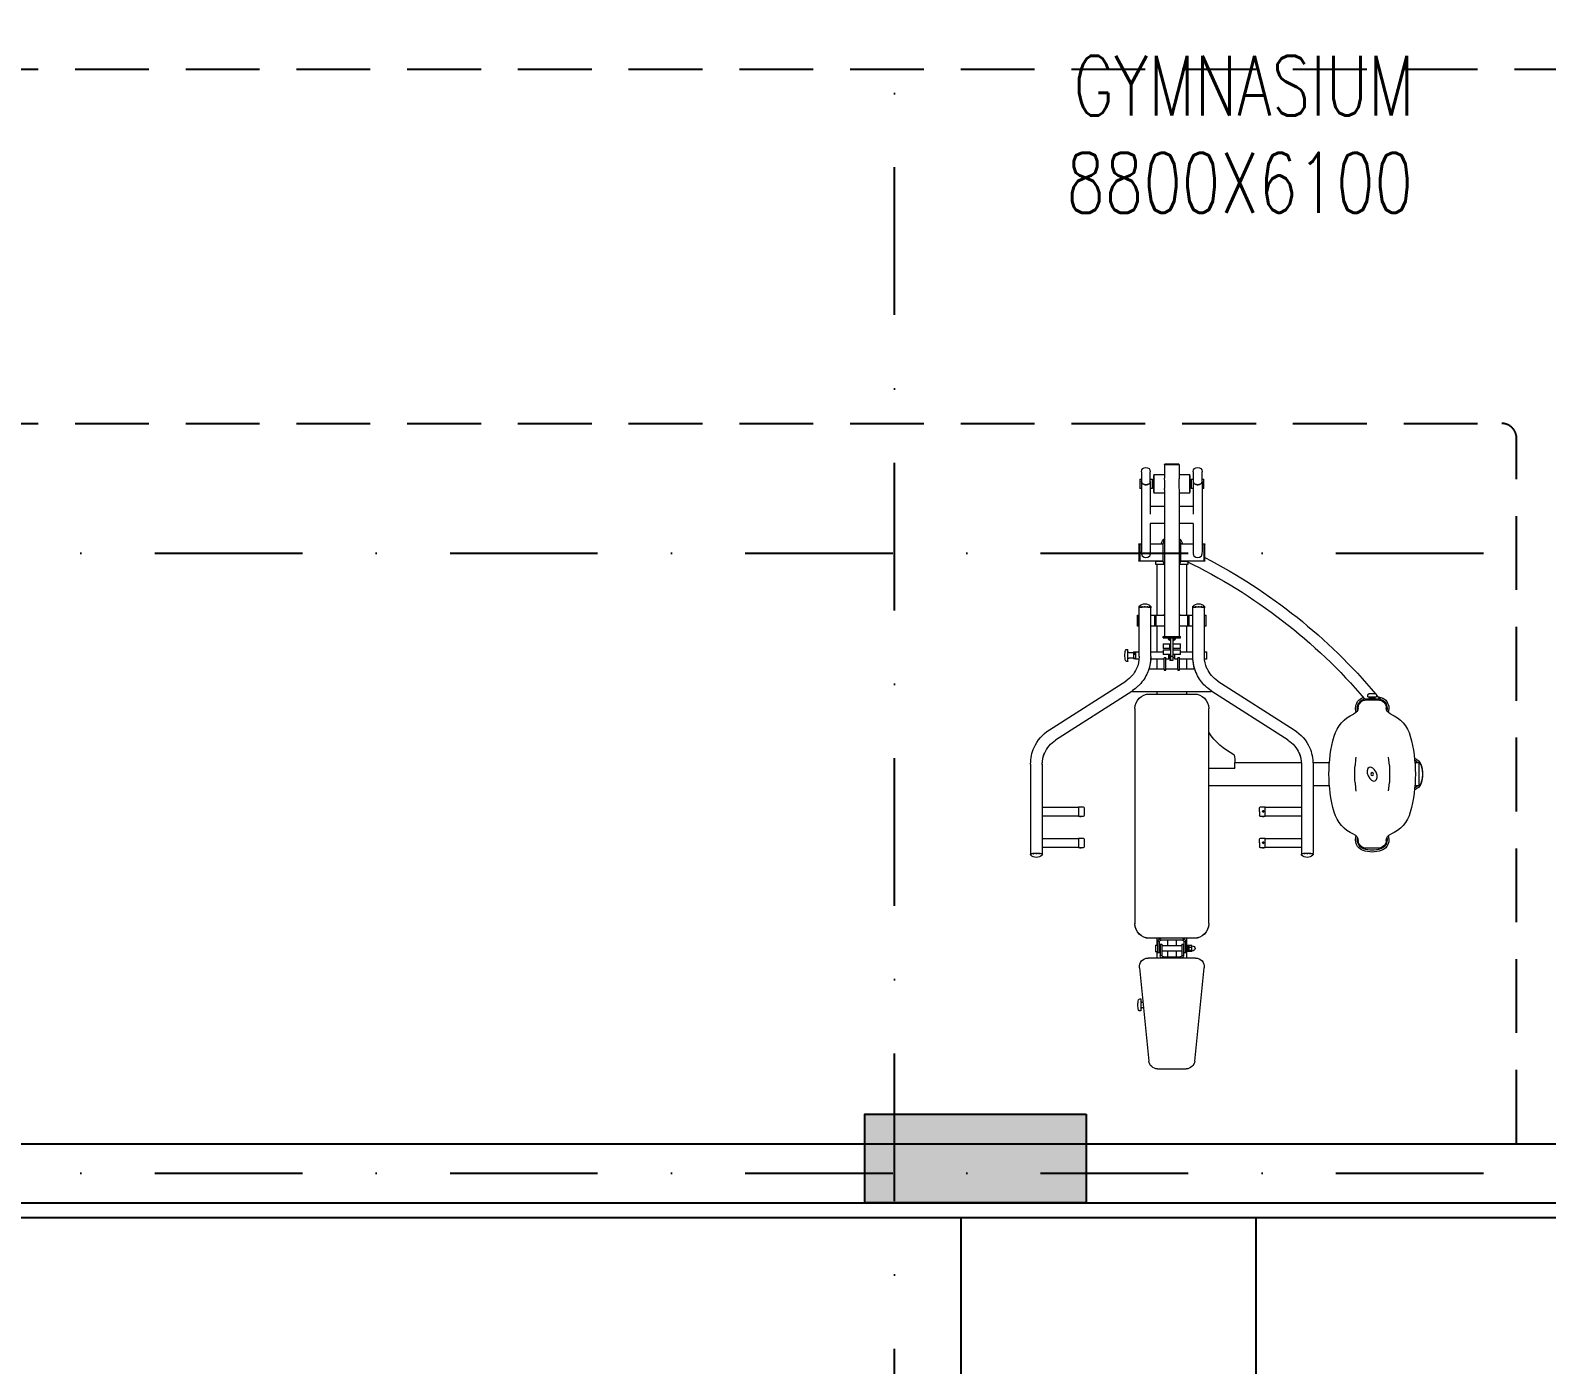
# Model space of a CAD drawing. Extents: x -32840 to 422982, y 280745 to 888746.
# Drawn here: x 215614 to 220750, y 395583 to 400101 of the extents above; entities that cross this region are included whole.
import ezdxf
from ezdxf.enums import TextEntityAlignment as Align

# ---------------------------------------------------------------- set-up
doc = ezdxf.new("R2010")
doc.units = 0
doc.header["$LTSCALE"] = 1000
for name, pattern in [('ABOVE', [0.4, 0.2, -0.2]), ('CONTINOUS', [0]), ('DASHDOT', [1, 0.5, -0.25, 0, -0.25]), ('HIDDEN2', [0.1875, 0.125, -0.0625])]:
    doc.linetypes.add(name, pattern=pattern)
for name, color, linetype in [('A-COURTS', 2, 'Continuous'), ('A-Duct Above', 20, 'HIDDEN2'), ('A-GRID', 31, 'DASHDOT'), ('A-GRID NO', 40, 'CONTINOUS'), ('A-RD', 6, 'Continuous'), ('A-WAL', 7, 'Continuous'), ('A-WALL', 7, 'CONTINOUS'), ('S-RCWALL', 10, 'Continuous'), ('S-RCWALL HATCH', 165, 'Continuous'), ('STR-BEAMS', 6, 'ABOVE')]:
    doc.layers.add(name, color=color, linetype=linetype)
doc.layers.add('A-FUR', color=33, linetype='Continuous', plot=False, transparency=0.5)
doc.styles.add('ROMANS', font='romans.shx', dxfattribs={"width": 0.8})

# ---------------------------------------------------------------- blocks, each defined once
blk = doc.blocks.new('A$C015D4CAF')
at = {"layer": 'A-COURTS'}
for p, q in [((5400, 5875), (6400, 5875)), ((6400, 4875), (0, 4875))]:
    blk.add_line(p, q, dxfattribs=at)
blk.add_lwpolyline([(0, 9750), (0, 9750), (0, 0), (6400, 0), (6400, 9750)], dxfattribs=at)
blk = doc.blocks.new('RD')
at = {"style": 'ROMANS', "width": 0.75}
for tag, p in [('RT', (10.24, 14.08)), ('SZ', (10.24, 2.74))]:
    blk.add_attdef(tag, text='', height=9, dxfattribs=at).set_placement(p, align=Align.CENTER)
blk = doc.blocks.new('REC-GYM-05')
at = {"linetype": 'Continuous', "lineweight": 15}
for p, q in [((553.41, -685.77), (557.28, -685.77)), ((550.95, -699.47), (552.24, -686.83)), ((558.46, -686.83), (559.74, -699.47)), ((551.14, -693.61), (551.04, -693.61)), ((551.17, -695.17), (551.17, -693.64)), ((551.5, -694.05), (551.3, -694.05)), ((551.04, -695.24), (551.14, -695.24)), ((551.17, -695.17), (551.17, -695.21)), ((551.3, -694.8), (551.43, -694.8)), ((558.57, -700.77), (552.13, -700.77)), ((553.46, -701.63), (553.15, -701.63)), ((553.15, -702.53), (553.15, -701.63)), ((553.15, -702.53), (553.46, -702.53)), ((553.38, -700.77), (553.38, -701.63)), ((553.38, -702.53), (553.38, -703.45)), ((553.69, -701.49), (553.46, -701.49)), ((553.46, -701.49), (553.46, -702.53)), ((553.46, -702.53), (553.46, -703.02)), ((553.69, -701.49), (553.69, -702.53)), ((553.71, -701.77), (553.69, -701.77)), ((553.69, -702.4), (553.71, -702.4)), ((553.69, -702.53), (553.69, -703.02)), ((553.77, -701.69), (553.71, -701.69)), ((553.71, -702.47), (553.71, -701.69)), ((553.71, -702.47), (553.77, -702.47)), ((554.01, -701.14), (553.77, -701.14)), ((553.77, -701.63), (553.77, -701.14)), ((553.77, -702.67), (553.77, -701.63)), ((554.01, -701.63), (554.01, -701.14)), ((554.01, -702.67), (554.01, -701.63)), ((556.69, -701.69), (554.01, -701.69)), ((554.01, -702.47), (556.69, -702.47)), ((554.13, -700.96), (554.05, -700.77)), ((554.21, -700.94), (556.49, -700.94)), ((554.76, -701.69), (554.76, -700.94)), ((554.76, -703.2), (554.76, -702.47)), ((555.94, -701.69), (555.94, -700.94)), ((555.94, -703.2), (555.94, -702.47)), ((556.57, -700.96), (556.65, -700.77)), ((556.69, -701.14), (556.92, -701.14)), ((556.69, -701.63), (556.69, -701.14)), ((556.69, -702.67), (556.69, -701.63)), ((556.92, -701.63), (556.92, -701.14)), ((556.92, -702.67), (556.92, -701.63)), ((556.98, -701.69), (556.92, -701.69)), ((556.92, -702.47), (556.98, -702.47)), ((556.98, -702.47), (556.98, -701.69)), ((557, -701.77), (556.98, -701.77)), ((556.98, -702.4), (557, -702.4)), ((557.24, -701.49), (557, -701.49)), ((557, -701.49), (557, -702.53)), ((557, -702.53), (557, -703.02)), ((557.24, -701.49), (557.24, -702.53)), ((557.4, -701.77), (557.24, -701.77)), ((557.24, -702.4), (557.4, -702.4)), ((557.24, -702.53), (557.24, -703.02)), ((557.32, -701.77), (557.32, -700.77)), ((557.32, -703.45), (557.32, -702.4)), ((557.52, -701.65), (557.4, -701.65)), ((557.4, -702.52), (557.4, -701.65)), ((557.4, -702.52), (557.52, -702.52)), ((557.65, -701.65), (557.52, -701.65)), ((557.52, -702.52), (557.52, -701.65)), ((557.52, -702.52), (557.52, -701.65)), ((557.52, -702.52), (557.65, -702.52)), ((557.65, -702.52), (557.65, -701.65)), ((558.04, -701.66), (557.65, -701.66)), ((558.04, -701.79), (557.65, -701.79)), ((558.04, -702.21), (557.65, -702.21)), ((558.04, -702.5), (557.65, -702.5)), ((558.04, -701.66), (558.04, -701.79)), ((558.04, -701.73), (558.04, -701.73)), ((558.04, -701.79), (558.04, -702.21)), ((558.04, -702.21), (558.04, -702.5)), ((558.04, -702.43), (558.04, -702.43)), ((558.38, -703.45), (552.32, -703.45)), ((553.69, -703.02), (553.46, -703.02)), ((553.69, -703), (553.72, -703.1)), ((553.81, -703.2), (553.72, -703.42)), ((553.77, -702.67), (554.01, -702.67)), ((556.8, -703.2), (553.89, -703.2)), ((556.8, -703.22), (553.89, -703.22)), ((556.8, -703.45), (553.89, -703.45)), ((556.69, -702.67), (556.92, -702.67)), ((556.88, -703.2), (556.98, -703.42)), ((556.97, -703.1), (557, -703)), ((557, -703.02), (557.24, -703.02)), ((550.35, -705.44), (550.35, -705.42)), ((550.35, -734.57), (550.35, -705.44)), ((560.35, -705.44), (560.35, -705.42)), ((560.35, -705.44), (560.35, -734.57)), ((536.21, -714.83), (536.21, -714.77)), ((536.21, -714.94), (536.21, -714.83)), ((536.22, -714.75), (536.22, -714.75)), ((536.22, -714.94), (536.22, -714.84)), ((536.36, -714.96), (536.36, -714.86)), ((536.36, -714.86), (536.36, -714.86)), ((536.63, -714.87), (536.63, -714.87)), ((536.63, -714.97), (536.63, -714.87)), ((537, -714.85), (537, -714.85)), ((537, -714.97), (537, -714.87)), ((537, -714.87), (537, -714.87)), ((537.37, -714.87), (537.37, -714.87)), ((537.37, -714.97), (537.37, -714.87)), ((537.64, -714.96), (537.64, -714.86)), ((537.64, -714.86), (537.64, -714.86)), ((537.78, -714.75), (537.78, -714.75)), ((537.78, -714.75), (537.78, -714.75)), ((537.78, -714.94), (537.78, -714.84)), ((537.79, -714.83), (537.79, -714.77)), ((537.79, -714.87), (537.79, -714.77)), ((537.79, -714.87), (537.79, -714.94)), ((572.91, -714.83), (572.91, -714.77)), ((572.91, -714.94), (572.91, -714.83)), ((572.91, -714.94), (572.91, -714.84)), ((572.92, -714.75), (572.92, -714.75)), ((573.05, -714.96), (573.05, -714.86)), ((573.05, -714.86), (573.05, -714.86)), ((573.33, -714.87), (573.33, -714.87)), ((573.33, -714.97), (573.33, -714.87)), ((573.69, -714.85), (573.69, -714.85)), ((573.69, -714.97), (573.69, -714.87)), ((573.69, -714.87), (573.69, -714.87)), ((574.06, -714.87), (574.06, -714.87)), ((574.06, -714.97), (574.06, -714.87)), ((574.34, -714.96), (574.34, -714.86)), ((574.34, -714.86), (574.34, -714.86)), ((574.47, -714.75), (574.47, -714.75)), ((574.47, -714.75), (574.47, -714.75)), ((574.47, -714.94), (574.47, -714.84)), ((574.48, -714.83), (574.48, -714.77)), ((574.48, -714.87), (574.48, -714.77)), ((574.48, -714.87), (574.48, -714.94)), ((536.21, -727.05), (536.21, -714.94)), ((537.79, -727.05), (537.79, -714.94)), ((542.69, -715.74), (537.79, -715.74)), ((542.87, -715.71), (542.69, -715.71)), ((542.69, -715.71), (542.69, -715.71)), ((542.69, -717.01), (542.69, -715.71)), ((542.88, -715.71), (542.87, -715.71)), ((542.91, -715.71), (542.91, -715.71)), ((542.91, -715.71), (542.96, -715.71)), ((542.96, -715.71), (542.91, -715.71)), ((542.96, -715.71), (543.02, -715.71)), ((543.02, -715.71), (542.96, -715.71)), ((542.96, -715.71), (542.96, -715.71)), ((543.02, -715.71), (543.02, -715.71)), ((543.33, -715.71), (543.05, -715.71)), ((543.06, -715.71), (543.05, -715.71)), ((543.46, -716.38), (543.46, -715.84)), ((543.46, -716.88), (543.46, -716.38)), ((567.23, -716.38), (567.23, -715.84)), ((567.23, -716.38), (567.23, -716.88)), ((567.64, -715.71), (567.36, -715.71)), ((567.64, -715.71), (567.64, -715.71)), ((567.73, -715.71), (567.67, -715.71)), ((567.67, -715.71), (567.67, -715.71)), ((567.67, -715.71), (567.73, -715.71)), ((567.73, -716.33), (567.67, -716.36)), ((567.67, -716.36), (567.67, -716.42)), ((567.67, -716.42), (567.73, -716.45)), ((567.67, -716.42), (567.73, -716.45)), ((567.78, -715.71), (567.73, -715.71)), ((567.73, -715.71), (567.78, -715.71)), ((567.73, -715.71), (567.73, -715.71)), ((567.78, -716.36), (567.73, -716.33)), ((567.73, -716.45), (567.78, -716.42)), ((567.73, -716.45), (567.78, -716.42)), ((567.73, -716.45), (567.73, -716.45)), ((567.78, -715.71), (567.78, -715.71)), ((567.78, -716.42), (567.78, -716.36)), ((568, -715.71), (567.82, -715.71)), ((567.82, -715.71), (567.82, -715.71)), ((568, -715.71), (568, -717.01)), ((572.91, -715.74), (568, -715.74)), ((572.91, -727.05), (572.91, -714.94)), ((574.48, -727.05), (574.48, -714.94)), ((580.23, -716.75), (580.23, -716.78)), ((580.23, -716.75), (580.23, -716.75)), ((580.23, -716.78), (580.23, -716.78)), ((583.28, -715.65), (581.71, -715.65)), ((584.75, -716.78), (584.75, -716.75)), ((584.75, -716.75), (584.75, -716.75)), ((584.75, -716.78), (584.75, -716.78)), ((537.79, -716.99), (542.69, -716.99)), ((542.69, -717.01), (543.33, -717.01)), ((567.36, -717.01), (568, -717.01)), ((568, -716.99), (572.91, -716.99)), ((542.69, -719.98), (537.79, -719.98)), ((542.87, -719.96), (542.69, -719.96)), ((542.69, -719.96), (542.69, -719.96)), ((542.69, -721.26), (542.69, -719.96)), ((542.88, -719.96), (542.87, -719.96)), ((542.91, -719.96), (542.91, -719.96)), ((542.91, -719.96), (542.96, -719.96)), ((542.96, -719.96), (542.91, -719.96)), ((542.96, -719.96), (543.02, -719.96)), ((543.02, -719.96), (542.96, -719.96)), ((542.96, -719.96), (542.96, -719.96)), ((543.02, -719.96), (543.02, -719.96)), ((543.33, -719.96), (543.05, -719.96)), ((543.06, -719.96), (543.05, -719.96)), ((543.46, -720.63), (543.46, -720.08)), ((543.46, -721.13), (543.46, -720.63)), ((567.23, -720.63), (567.23, -720.08)), ((567.23, -720.63), (567.23, -721.13)), ((567.64, -719.96), (567.36, -719.96)), ((567.64, -719.96), (567.64, -719.96)), ((567.73, -719.96), (567.67, -719.96)), ((567.67, -719.96), (567.67, -719.96)), ((567.67, -719.96), (567.73, -719.96)), ((567.73, -720.57), (567.67, -720.61)), ((567.67, -720.61), (567.67, -720.67)), ((567.67, -720.67), (567.73, -720.7)), ((567.67, -720.67), (567.73, -720.7)), ((567.78, -719.96), (567.73, -719.96)), ((567.73, -719.96), (567.78, -719.96)), ((567.73, -719.96), (567.73, -719.96)), ((567.78, -720.61), (567.73, -720.57)), ((567.73, -720.7), (567.78, -720.67)), ((567.73, -720.7), (567.78, -720.67)), ((567.73, -720.7), (567.73, -720.7)), ((567.78, -719.96), (567.78, -719.96)), ((567.78, -720.67), (567.78, -720.61)), ((568, -719.96), (567.82, -719.96)), ((567.82, -719.96), (567.82, -719.96)), ((568, -719.96), (568, -721.26)), ((572.91, -719.98), (568, -719.98)), ((537.79, -721.23), (542.69, -721.23)), ((542.69, -721.26), (543.33, -721.26)), ((567.36, -721.26), (568, -721.26)), ((568, -721.23), (572.91, -721.23)), ((572.91, -724.12), (560.35, -724.12)), ((576.71, -724.12), (574.48, -724.12)), ((588.79, -724.12), (588.28, -724.12)), ((588.79, -724.12), (588.89, -724.12)), ((588.79, -724.21), (588.79, -724.12)), ((588.79, -724.91), (588.79, -724.12)), ((588.79, -724.21), (588.89, -724.21)), ((588.79, -724.45), (588.79, -724.21)), ((588.79, -724.45), (588.89, -724.45)), ((588.79, -724.8), (588.79, -724.45)), ((588.79, -724.91), (588.79, -724.8)), ((588.79, -724.8), (588.89, -724.8)), ((588.79, -726.48), (588.79, -724.91)), ((588.79, -726.48), (588.79, -724.91)), ((588.89, -724.12), (588.89, -724.12)), ((588.89, -724.21), (588.89, -724.21)), ((588.89, -724.45), (588.89, -724.45)), ((560.35, -726.48), (563.81, -726.48)), ((560.35, -726.48), (563.89, -726.48)), ((563.89, -726.48), (563.89, -726.56)), ((563.89, -726.56), (563.89, -727.27)), ((588.79, -726.59), (588.79, -726.48)), ((588.79, -727.27), (588.79, -726.48)), ((588.79, -726.94), (588.79, -726.59)), ((588.79, -726.59), (588.89, -726.59)), ((588.79, -726.94), (588.89, -726.94)), ((588.79, -727.18), (588.79, -726.94)), ((588.79, -727.18), (588.89, -727.18)), ((588.79, -727.27), (588.79, -727.18)), ((588.89, -726.94), (588.89, -726.94)), ((588.89, -727.18), (588.89, -727.18)), ((563.89, -727.27), (572.9, -727.27)), ((574.48, -727.27), (576.71, -727.27)), ((588.28, -727.27), (588.79, -727.27)), ((588.79, -727.27), (588.89, -727.27)), ((588.89, -727.27), (588.89, -727.27)), ((588.92, -727.25), (588.92, -727.25)), ((549.95, -736.89), (539.61, -730.3)), ((571.09, -730.3), (560.75, -736.89)), ((538.76, -731.7), (549.1, -738.28)), ((561.59, -738.28), (571.93, -731.7)), ((580.23, -734.61), (580.23, -734.64)), ((580.23, -734.61), (580.23, -734.61)), ((580.23, -734.64), (580.23, -734.64)), ((584.75, -734.64), (584.75, -734.61)), ((584.75, -734.61), (584.75, -734.61)), ((584.75, -734.64), (584.75, -734.64)), ((550.03, -736.95), (549.95, -736.89)), ((560.66, -736.82), (550.03, -736.82)), ((550.03, -737), (550.03, -736.82)), ((550.03, -736.91), (550.03, -736.97)), ((552.32, -736.54), (558.38, -736.54)), ((553.38, -736.54), (553.38, -736.82)), ((557.32, -736.82), (557.32, -736.54)), ((560.66, -737), (560.66, -736.82)), ((560.75, -736.89), (560.66, -736.95)), ((560.66, -736.91), (560.66, -736.97)), ((581.31, -735.67), (581.31, -735.88)), ((581.31, -735.88), (581.65, -735.88)), ((581.65, -735.88), (581.71, -735.88)), ((581.71, -735.74), (581.71, -735.88)), ((581.71, -735.74), (583.28, -735.74)), ((581.71, -735.88), (583.28, -735.88)), ((581.9, -736.16), (581.9, -736.4)), ((581.9, -736.16), (583.08, -736.16)), ((582.06, -736.05), (582.06, -736.16)), ((582.93, -736.05), (582.06, -736.05)), ((582.92, -736.56), (582.06, -736.56)), ((582.1, -735.88), (582.1, -735.95)), ((582.89, -735.95), (582.1, -735.95)), ((582.15, -735.95), (582.15, -736.05)), ((582.34, -736.05), (582.34, -735.95)), ((582.39, -736.05), (582.39, -735.95)), ((582.83, -736.05), (582.83, -735.95)), ((582.89, -735.95), (582.89, -735.88)), ((582.93, -736.16), (582.93, -736.05)), ((583.08, -736.4), (583.08, -736.16)), ((583.28, -735.88), (583.28, -735.74)), ((583.28, -735.88), (583.34, -735.88)), ((583.34, -735.88), (583.67, -735.88)), ((583.67, -735.67), (583.67, -735.88)), ((549.37, -740.96), (549.27, -740.96)), ((549.4, -740.99), (549.4, -742.01)), ((550.17, -741.4), (549.53, -741.4)), ((550.19, -741.32), (550.17, -741.36)), ((550.17, -741.67), (550.17, -741.36)), ((550.42, -741.29), (550.2, -741.29)), ((550.42, -741.3), (550.42, -741.29)), ((550.45, -741.36), (550.43, -741.32)), ((550.49, -741.28), (550.45, -741.32)), ((550.45, -741.32), (550.45, -741.32)), ((550.45, -742.22), (550.45, -741.32)), ((550.91, -741.28), (550.49, -741.28)), ((550.49, -741.28), (550.49, -742.26)), ((552.26, -739.96), (554.31, -739.96)), ((554.31, -741.28), (552.49, -741.28)), ((552.5, -741.6), (552.5, -741.59)), ((553.38, -739.96), (553.38, -741.28)), ((554.31, -739.89), (554.31, -739.75)), ((554.31, -739.75), (554.54, -739.75)), ((554.31, -739.75), (554.31, -739.75)), ((554.31, -739.89), (554.31, -741.38)), ((554.31, -741.48), (554.31, -741.38)), ((554.31, -741.48), (554.54, -741.48)), ((554.54, -739.75), (554.54, -739.89)), ((554.54, -739.75), (554.54, -739.75)), ((554.54, -739.89), (554.54, -741.38)), ((554.54, -739.96), (556.15, -739.96)), ((554.9, -741.28), (554.54, -741.28)), ((554.54, -741.38), (554.54, -741.48)), ((554.94, -741.32), (554.9, -741.28)), ((554.9, -741.28), (554.9, -741.28)), ((554.9, -741.9), (554.9, -741.28)), ((554.94, -741.32), (554.94, -741.9)), ((555.07, -741.46), (554.94, -741.46)), ((555.19, -741.06), (555.07, -741.06)), ((555.07, -741.31), (555.07, -741.06)), ((555.07, -741.61), (555.07, -741.31)), ((555.5, -741.06), (555.19, -741.06)), ((555.19, -741.31), (555.19, -741.06)), ((555.19, -741.64), (555.19, -741.06)), ((555.5, -741.64), (555.5, -741.06)), ((555.76, -741.46), (555.5, -741.46)), ((556.15, -741.28), (555.76, -741.28)), ((555.76, -741.28), (555.76, -741.9)), ((556.15, -739.89), (556.15, -739.75)), ((556.15, -739.75), (556.39, -739.75)), ((556.15, -739.75), (556.15, -739.75)), ((556.15, -739.89), (556.15, -741.38)), ((556.15, -741.48), (556.15, -741.38)), ((556.15, -741.48), (556.39, -741.48)), ((556.39, -739.75), (556.39, -739.89)), ((556.39, -739.75), (556.39, -739.75)), ((556.39, -739.89), (556.39, -741.38)), ((556.39, -739.96), (558.44, -739.96)), ((558.21, -741.28), (556.39, -741.28)), ((556.39, -741.38), (556.39, -741.48)), ((557.32, -741.28), (557.32, -739.96)), ((558.2, -741.59), (558.2, -741.6)), ((560.05, -741.28), (559.79, -741.28)), ((560.09, -741.32), (560.05, -741.28)), ((560.05, -741.28), (560.05, -741.28)), ((560.05, -742.26), (560.05, -741.28)), ((560.09, -741.32), (560.09, -742.22)), ((549.27, -742.59), (549.37, -742.59)), ((549.4, -742.01), (549.4, -742.55)), ((549.53, -742.15), (550.17, -742.15)), ((550.17, -742.19), (550.17, -741.67)), ((550.17, -742.19), (550.19, -742.23)), ((550.19, -742.23), (550.2, -742.25)), ((550.2, -742.25), (550.42, -742.25)), ((550.2, -742.25), (550.2, -742.25)), ((550.42, -742.25), (550.43, -742.23)), ((550.43, -742.23), (550.45, -742.19)), ((550.45, -742.22), (550.49, -742.26)), ((550.49, -742.26), (550.92, -742.26)), ((550.92, -741.6), (550.92, -748.3)), ((550.92, -742.27), (550.92, -742.26)), ((552.5, -741.6), (552.5, -748.3)), ((552.5, -742.26), (554.17, -742.26)), ((552.5, -742.26), (552.5, -742.27)), ((553.38, -742.26), (553.38, -745.74)), ((554.21, -741.9), (554.17, -741.93)), ((554.17, -742.49), (554.17, -741.93)), ((554.17, -742.49), (554.21, -742.53)), ((554.21, -742.69), (554.17, -742.73)), ((554.17, -743.28), (554.17, -742.73)), ((554.17, -743.28), (554.21, -743.32)), ((555.19, -741.9), (554.21, -741.9)), ((554.21, -741.9), (554.21, -742.53)), ((554.21, -742.53), (555.19, -742.53)), ((555.07, -742.69), (554.21, -742.69)), ((554.21, -742.69), (554.21, -743.32)), ((554.21, -743.32), (555.19, -743.32)), ((555.07, -741.9), (555.07, -741.61)), ((555.07, -742.58), (555.07, -742.53)), ((555.07, -742.73), (555.07, -742.58)), ((555.07, -742.73), (555.19, -742.73)), ((555.07, -742.73), (555.07, -743.22)), ((555.07, -743.26), (555.07, -743.22)), ((555.07, -743.26), (555.19, -743.26)), ((555.5, -741.64), (555.19, -741.64)), ((555.19, -742.6), (555.19, -741.64)), ((555.19, -744.13), (555.19, -742.6)), ((555.5, -742.6), (555.5, -741.64)), ((556.49, -741.9), (555.5, -741.9)), ((555.5, -742.53), (556.49, -742.53)), ((555.5, -744.13), (555.5, -742.6)), ((556.49, -742.69), (555.5, -742.69)), ((555.5, -743.32), (556.49, -743.32)), ((556.53, -741.93), (556.49, -741.9)), ((556.49, -742.53), (556.49, -741.9)), ((556.49, -742.53), (556.53, -742.49)), ((556.53, -742.73), (556.49, -742.69)), ((556.49, -743.32), (556.49, -742.69)), ((556.49, -743.32), (556.53, -743.28)), ((556.53, -741.93), (556.53, -742.49)), ((556.53, -742.26), (558.2, -742.26)), ((556.53, -742.73), (556.53, -743.28)), ((557.32, -745.74), (557.32, -742.26)), ((558.2, -741.6), (558.2, -748.3)), ((558.2, -742.27), (558.2, -742.26)), ((559.77, -741.6), (559.77, -748.3)), ((559.77, -742.26), (560.05, -742.26)), ((559.77, -742.26), (559.77, -742.27)), ((560.05, -742.26), (560.09, -742.22)), ((554.17, -744.13), (554.17, -744.33)), ((554.17, -744.13), (556.53, -744.13)), ((554.17, -744.33), (556.53, -744.33)), ((554.36, -764.21), (554.36, -744.33)), ((555.06, -743.92), (554.95, -743.98)), ((554.95, -743.98), (554.95, -744.1)), ((555.12, -743.82), (555.19, -743.82)), ((555.5, -743.82), (555.57, -743.82)), ((555.74, -743.98), (555.64, -743.92)), ((555.74, -744.1), (555.74, -743.98)), ((556.33, -764.21), (556.33, -744.33)), ((556.53, -744.13), (556.53, -744.33)), ((550.72, -745.74), (550.68, -745.78)), ((550.68, -746.52), (550.68, -745.78)), ((550.68, -747.2), (550.68, -746.52)), ((550.68, -747.2), (550.72, -747.24)), ((550.92, -745.74), (550.72, -745.74)), ((550.72, -745.74), (550.72, -746.52)), ((550.72, -746.52), (550.72, -747.24)), ((550.72, -747.24), (550.92, -747.24)), ((553, -745.74), (552.5, -745.74)), ((552.5, -747.24), (553, -747.24)), ((553.04, -745.78), (553, -745.74)), ((553, -746.52), (553, -745.74)), ((553, -747.24), (553, -746.52)), ((553, -747.24), (553.04, -747.2)), ((553.04, -745.78), (553.04, -746.52)), ((553.06, -745.99), (553.04, -745.99)), ((553.04, -746.52), (553.04, -747.2)), ((553.04, -746.99), (553.06, -746.99)), ((553.18, -745.74), (553.06, -745.74)), ((553.06, -746.49), (553.06, -745.74)), ((553.06, -747.24), (553.06, -746.49)), ((553.06, -747.24), (553.18, -747.24)), ((553.22, -745.74), (553.18, -745.78)), ((553.18, -745.74), (553.18, -746.49)), ((553.18, -746.49), (553.18, -747.24)), ((553.18, -747.2), (553.22, -747.24)), ((554.36, -745.74), (553.22, -745.74)), ((553.22, -745.74), (553.22, -747.24)), ((553.22, -747.24), (554.36, -747.24)), ((553.38, -747.24), (553.38, -754.09)), ((554.3, -747.28), (554.36, -747.28)), ((557.47, -745.74), (556.33, -745.74)), ((556.33, -747.24), (557.47, -747.24)), ((556.33, -747.28), (556.4, -747.28)), ((557.32, -754.09), (557.32, -747.24)), ((557.51, -745.78), (557.47, -745.74)), ((557.47, -747.24), (557.47, -745.74)), ((557.47, -747.24), (557.51, -747.2)), ((557.63, -745.74), (557.51, -745.74)), ((557.51, -746.21), (557.51, -745.74)), ((557.51, -747.24), (557.51, -746.21)), ((557.51, -747.24), (557.63, -747.24)), ((557.63, -745.74), (557.63, -746.21)), ((557.65, -745.99), (557.63, -745.99)), ((557.63, -746.21), (557.63, -747.24)), ((557.63, -746.99), (557.65, -746.99)), ((557.69, -745.74), (557.65, -745.78)), ((557.65, -746.52), (557.65, -745.78)), ((557.65, -747.2), (557.65, -746.52)), ((557.65, -747.2), (557.69, -747.24)), ((558.2, -745.74), (557.69, -745.74)), ((557.69, -745.74), (557.69, -746.52)), ((557.69, -746.52), (557.69, -747.24)), ((557.69, -747.24), (558.2, -747.24)), ((559.97, -745.74), (559.77, -745.74)), ((559.77, -747.24), (559.97, -747.24)), ((560.01, -745.78), (559.97, -745.74)), ((559.97, -746.52), (559.97, -745.74)), ((559.97, -747.24), (559.97, -746.52)), ((559.97, -747.24), (560.01, -747.2)), ((560.01, -745.78), (560.01, -746.52)), ((560.01, -746.52), (560.01, -747.2)), ((550.92, -748.3), (550.93, -748.3)), ((550.92, -748.3), (550.92, -748.33)), ((550.92, -748.33), (550.92, -748.4)), ((550.93, -748.3), (550.93, -748.4)), ((550.93, -748.42), (550.93, -748.42)), ((551.07, -748.31), (551.07, -748.42)), ((551.34, -748.32), (551.34, -748.43)), ((551.34, -748.43), (551.34, -748.43)), ((551.71, -748.33), (551.71, -748.43)), ((551.71, -748.45), (551.71, -748.45)), ((552.08, -748.32), (552.08, -748.43)), ((552.08, -748.43), (552.08, -748.43)), ((552.35, -748.31), (552.35, -748.42)), ((552.35, -748.42), (552.35, -748.42)), ((552.49, -748.3), (552.5, -748.3)), ((552.49, -748.3), (552.49, -748.4)), ((552.49, -748.42), (552.49, -748.42)), ((552.5, -748.3), (552.5, -748.23)), ((552.5, -748.3), (552.5, -748.4)), ((558.2, -748.3), (558.2, -748.3)), ((558.2, -748.3), (558.2, -748.4)), ((558.2, -748.3), (558.2, -748.33)), ((558.2, -748.33), (558.2, -748.4)), ((558.21, -748.42), (558.21, -748.42)), ((558.34, -748.31), (558.34, -748.42)), ((558.62, -748.32), (558.62, -748.43)), ((558.62, -748.43), (558.62, -748.43)), ((558.99, -748.33), (558.99, -748.43)), ((558.99, -748.45), (558.99, -748.45)), ((559.35, -748.32), (559.35, -748.43)), ((559.35, -748.43), (559.35, -748.43)), ((559.63, -748.31), (559.63, -748.42)), ((559.63, -748.42), (559.63, -748.42)), ((559.76, -748.42), (559.76, -748.42)), ((559.77, -748.3), (559.77, -748.23)), ((559.77, -748.3), (559.77, -748.3)), ((559.77, -748.3), (559.77, -748.4)), ((559.77, -748.3), (559.77, -748.4)), ((550.86, -756.85), (550.86, -754.56)), ((551.02, -754.52), (550.9, -754.52)), ((554.18, -754.52), (551.02, -754.52)), ((551.02, -754.52), (551.02, -755.7)), ((551.02, -756.89), (551.02, -754.52)), ((551.02, -755.7), (551.02, -756.89)), ((551.25, -765.3), (551.25, -755.79)), ((552.43, -759.64), (552.43, -755.79)), ((553.18, -754.09), (553.18, -754.48)), ((554.35, -754.09), (553.18, -754.09)), ((553.18, -754.48), (553.18, -754.52)), ((554.19, -754.48), (553.18, -754.48)), ((554.19, -754.48), (553.18, -754.48)), ((554.17, -754.72), (554.17, -756.69)), ((557.51, -754.09), (556.35, -754.09)), ((557.39, -754.48), (556.5, -754.48)), ((557.39, -754.48), (556.5, -754.48)), ((559.68, -754.52), (556.51, -754.52)), ((556.53, -756.69), (556.53, -754.72)), ((557.51, -754.43), (557.51, -754.09)), ((558.26, -759.64), (558.26, -755.79)), ((559.44, -765.3), (559.44, -755.79)), ((559.8, -754.52), (559.68, -754.52)), ((559.68, -755.25), (559.68, -754.52)), ((559.68, -756.89), (559.68, -754.52)), ((559.68, -756.89), (559.68, -755.25)), ((559.84, -754.56), (559.84, -756.85)), ((550.9, -756.89), (551.02, -756.89)), ((551.02, -756.89), (551.25, -756.89)), ((552.43, -756.89), (554.18, -756.89)), ((556.51, -756.89), (558.26, -756.89)), ((556.79, -756.89), (556.56, -756.89)), ((556.56, -756.89), (556.56, -756.89)), ((556.79, -756.89), (556.79, -756.89)), ((559.44, -756.89), (559.68, -756.89)), ((559.68, -756.89), (559.8, -756.89)), ((554.36, -759.64), (552.43, -759.64)), ((558.26, -759.64), (556.33, -759.64)), ((552.43, -765.3), (552.43, -760.89)), ((552.43, -762), (554.36, -762)), ((556.33, -762), (558.26, -762)), ((558.26, -765.3), (558.26, -760.89)), ((552.93, -763.86), (552.85, -763.86)), ((552.85, -766.14), (552.85, -763.86)), ((552.97, -763.75), (552.93, -763.79)), ((552.93, -765), (552.93, -763.79)), ((554.36, -763.75), (552.97, -763.75)), ((552.97, -763.75), (552.97, -765)), ((554.36, -763.75), (554.36, -763.74)), ((556.33, -763.74), (556.33, -763.75)), ((557.73, -763.75), (556.33, -763.75)), ((557.77, -763.79), (557.73, -763.75)), ((557.73, -765), (557.73, -763.75)), ((557.77, -763.79), (557.77, -765)), ((557.85, -763.86), (557.77, -763.86)), ((557.85, -763.86), (557.85, -766.14)), ((551.04, -764.37), (551.02, -764.39)), ((551.02, -765.61), (551.02, -764.39)), ((551.02, -765.61), (551.04, -765.63)), ((551.25, -764.37), (551.04, -764.37)), ((551.04, -764.37), (551.04, -765.63)), ((551.04, -765.63), (551.25, -765.63)), ((551.25, -766.65), (551.25, -765.3)), ((552.73, -764.37), (552.43, -764.37)), ((552.43, -765.3), (552.43, -766.65)), ((552.43, -765.63), (552.73, -765.63)), ((552.75, -764.39), (552.73, -764.37)), ((552.73, -765.63), (552.73, -764.37)), ((552.73, -765.63), (552.75, -765.61)), ((552.75, -764.39), (552.75, -765.61)), ((552.85, -764.41), (552.79, -764.41)), ((552.79, -765.59), (552.79, -764.41)), ((552.79, -765.59), (552.85, -765.59)), ((552.85, -766.14), (552.93, -766.14)), ((552.93, -766.21), (552.93, -765)), ((552.93, -766.21), (552.97, -766.25)), ((552.97, -765), (552.97, -766.25)), ((554.36, -767.56), (554.36, -765.78)), ((556.33, -767.56), (556.33, -765.78)), ((557.73, -766.25), (557.73, -765)), ((557.73, -766.25), (557.77, -766.21)), ((557.77, -765), (557.77, -766.21)), ((557.77, -766.14), (557.85, -766.14)), ((557.91, -764.41), (557.85, -764.41)), ((557.85, -765.59), (557.91, -765.59)), ((557.91, -764.41), (557.91, -765.59)), ((557.97, -764.37), (557.95, -764.39)), ((557.95, -765.61), (557.95, -764.39)), ((557.95, -765.61), (557.97, -765.63)), ((558.26, -764.37), (557.97, -764.37)), ((557.97, -764.37), (557.97, -765.63)), ((557.97, -765.63), (558.26, -765.63)), ((558.26, -766.65), (558.26, -765.3)), ((559.66, -764.37), (559.44, -764.37)), ((559.44, -765.3), (559.44, -766.65)), ((559.44, -765.63), (559.66, -765.63)), ((559.68, -764.39), (559.66, -764.37)), ((559.66, -765.63), (559.66, -764.37)), ((559.66, -765.63), (559.68, -765.61)), ((559.68, -764.39), (559.68, -765.61)), ((552.97, -766.25), (554.36, -766.25)), ((554.36, -766.26), (554.36, -766.25)), ((556.33, -767.56), (554.36, -767.56)), ((554.36, -767.56), (554.36, -767.63)), ((556.33, -767.56), (554.36, -767.56)), ((554.44, -767.71), (556.25, -767.71)), ((556.33, -766.25), (557.73, -766.25)), ((556.33, -766.25), (556.33, -766.26)), ((556.33, -767.56), (556.33, -767.63))]:
    blk.add_line(p, q, dxfattribs=at)
at = {"linetype": 'Continuous', "lineweight": 15, "flags": 128}
for points in [[(536.22, -714.75), (536.22, -714.75), (536.22, -714.75)], [(572.92, -714.75), (572.92, -714.75), (572.91, -714.75)], [(536.21, -714.94), (536.22, -714.94), (536.24, -714.95), (536.28, -714.95), (536.33, -714.96), (536.39, -714.96), (536.46, -714.96), (536.55, -714.97), (536.64, -714.97), (536.74, -714.97), (536.84, -714.97), (536.95, -714.97), (537.05, -714.97), (537.16, -714.97), (537.26, -714.97), (537.36, -714.97), (537.45, -714.97), (537.54, -714.96), (537.61, -714.96), (537.67, -714.96), (537.72, -714.95), (537.76, -714.95), (537.78, -714.94), (537.79, -714.94)], [(542.87, -715.71), (542.87, -715.71), (542.88, -715.72), (542.9, -715.72), (542.92, -715.72), (542.95, -715.72), (542.96, -715.72)], [(542.96, -715.72), (542.93, -715.72), (542.9, -715.71), (542.88, -715.71), (542.87, -715.71), (542.88, -715.71), (542.9, -715.71), (542.93, -715.71), (542.96, -715.71), (543, -715.71), (543.03, -715.71), (543.05, -715.71), (543.05, -715.71), (543.05, -715.71), (543.03, -715.71), (543, -715.72), (542.96, -715.72)], [(567.64, -715.71), (567.64, -715.71), (567.64, -715.72), (567.66, -715.72), (567.69, -715.72), (567.72, -715.72), (567.73, -715.72), (567.76, -715.72), (567.79, -715.72), (567.81, -715.72), (567.82, -715.71), (567.82, -715.71)], [(567.73, -715.71), (567.76, -715.71), (567.79, -715.71), (567.81, -715.71), (567.82, -715.71), (567.81, -715.71), (567.79, -715.71), (567.76, -715.72), (567.73, -715.72), (567.7, -715.72), (567.67, -715.71), (567.65, -715.71), (567.64, -715.71), (567.65, -715.71), (567.67, -715.71), (567.7, -715.71), (567.73, -715.71)], [(572.91, -714.94), (572.91, -714.94), (572.94, -714.95), (572.97, -714.95), (573.02, -714.96), (573.08, -714.96), (573.16, -714.96), (573.24, -714.97), (573.33, -714.97), (573.43, -714.97), (573.53, -714.97), (573.64, -714.97), (573.75, -714.97), (573.85, -714.97), (573.96, -714.97), (574.06, -714.97), (574.15, -714.97), (574.23, -714.96), (574.3, -714.96), (574.37, -714.96), (574.42, -714.95), (574.45, -714.95), (574.47, -714.94), (574.48, -714.94)], [(542.87, -719.96), (542.87, -719.96), (542.88, -719.96), (542.9, -719.97), (542.92, -719.97), (542.95, -719.97), (542.96, -719.97)], [(542.96, -719.96), (542.93, -719.96), (542.9, -719.96), (542.88, -719.96), (542.87, -719.96), (542.88, -719.96), (542.9, -719.96), (542.93, -719.96), (542.96, -719.96), (543, -719.96), (543.03, -719.96), (543.05, -719.96), (543.05, -719.96), (543.05, -719.96), (543.03, -719.96), (543, -719.96), (542.96, -719.96)], [(567.64, -719.96), (567.64, -719.96), (567.64, -719.96), (567.66, -719.97), (567.69, -719.97), (567.72, -719.97), (567.73, -719.97), (567.76, -719.97), (567.79, -719.97), (567.81, -719.96), (567.82, -719.96), (567.82, -719.96)], [(567.73, -719.96), (567.76, -719.96), (567.79, -719.96), (567.81, -719.96), (567.82, -719.96), (567.81, -719.96), (567.79, -719.96), (567.76, -719.96), (567.73, -719.96), (567.7, -719.96), (567.67, -719.96), (567.65, -719.96), (567.64, -719.96), (567.65, -719.96), (567.67, -719.96), (567.7, -719.96), (567.73, -719.96)], [(580.17, -724.55), (580.23, -723.77), (580.28, -723.39)], [(584.71, -723.42), (584.75, -723.72), (584.82, -724.55)], [(588.92, -724.91), (588.92, -724.91), (588.92, -724.91), (588.91, -724.91), (588.91, -724.91), (588.91, -724.91), (588.9, -724.91), (588.9, -724.91), (588.9, -724.91)], [(580.27, -727.97), (580.23, -727.67), (580.17, -726.84)], [(584.82, -726.84), (584.76, -727.62), (584.71, -728)], [(552.26, -739.96), (552.25, -739.96), (552.25, -739.93), (552.23, -739.89), (552.21, -739.83), (552.18, -739.75), (552.14, -739.65), (552.1, -739.55), (552.05, -739.43), (552, -739.31), (551.95, -739.21)], [(558.74, -739.21), (558.68, -739.35), (558.62, -739.48), (558.57, -739.61), (558.53, -739.72), (558.49, -739.81), (558.47, -739.88), (558.45, -739.93), (558.44, -739.96), (558.44, -739.96)], [(550.2, -741.41), (550.18, -741.35), (550.2, -741.3)], [(550.2, -741.29), (550.2, -741.29), (550.2, -741.3)], [(550.42, -741.3), (550.44, -741.35), (550.42, -741.41)], [(552.5, -741.59), (552.5, -741.51), (552.5, -741.44), (552.49, -741.38), (552.49, -741.34), (552.49, -741.3), (552.49, -741.28), (552.49, -741.27), (552.49, -741.28), (552.49, -741.28)], [(558.2, -741.28), (558.21, -741.27), (558.21, -741.27), (558.21, -741.28), (558.2, -741.31), (558.2, -741.35), (558.2, -741.4), (558.2, -741.47), (558.2, -741.59)], [(550.2, -742.23), (550.18, -742.08), (550.2, -741.94)], [(550.2, -742.23), (550.21, -742.24), (550.21, -742.25), (550.2, -742.25)], [(550.42, -741.94), (550.44, -742.08), (550.42, -742.23)], [(550.42, -742.25), (550.42, -742.25), (550.42, -742.25), (550.42, -742.23), (550.42, -742.23)], [(554.94, -744.13), (554.95, -744.11), (555.01, -744), (555.07, -743.91), (555.12, -743.82)], [(555.57, -743.82), (555.63, -743.92), (555.7, -744.03), (555.75, -744.12), (555.76, -744.13)], [(550.92, -748.3), (550.93, -748.3), (550.95, -748.3), (550.99, -748.31), (551.04, -748.31), (551.1, -748.32), (551.17, -748.32), (551.26, -748.32), (551.35, -748.33), (551.45, -748.33), (551.55, -748.33), (551.66, -748.33), (551.76, -748.33), (551.87, -748.33), (551.97, -748.33), (552.07, -748.33), (552.16, -748.32), (552.25, -748.32), (552.32, -748.32), (552.38, -748.31), (552.43, -748.31), (552.47, -748.3), (552.49, -748.3), (552.5, -748.3)], [(550.93, -748.3), (550.98, -748.31), (551.07, -748.31)], [(550.93, -748.42), (550.93, -748.42), (550.93, -748.42)], [(551.07, -748.31), (551.19, -748.32), (551.34, -748.32)], [(551.34, -748.32), (551.52, -748.33), (551.71, -748.33)], [(551.71, -748.33), (551.9, -748.33), (552.08, -748.32)], [(552.08, -748.32), (552.23, -748.32), (552.35, -748.31)], [(552.35, -748.31), (552.44, -748.31), (552.49, -748.3)], [(558.2, -748.3), (558.2, -748.3), (558.23, -748.3), (558.26, -748.31), (558.31, -748.31), (558.37, -748.32), (558.45, -748.32), (558.53, -748.32), (558.62, -748.33), (558.72, -748.33), (558.82, -748.33), (558.93, -748.33), (559.04, -748.33), (559.15, -748.33), (559.25, -748.33), (559.35, -748.33), (559.44, -748.32), (559.52, -748.32), (559.6, -748.32), (559.66, -748.31), (559.71, -748.31), (559.74, -748.3), (559.77, -748.3), (559.77, -748.3)], [(558.2, -748.3), (558.25, -748.31), (558.34, -748.31)], [(558.21, -748.42), (558.21, -748.42), (558.21, -748.42)], [(558.34, -748.31), (558.47, -748.32), (558.62, -748.32)], [(558.62, -748.32), (558.8, -748.33), (558.99, -748.33)], [(558.99, -748.33), (559.17, -748.33), (559.35, -748.32)], [(559.35, -748.32), (559.5, -748.32), (559.63, -748.31)], [(559.63, -748.31), (559.72, -748.31), (559.77, -748.3)], [(551.25, -765.3), (551.26, -765.24), (551.28, -765.17), (551.32, -765.11), (551.37, -765.06), (551.43, -765.01), (551.5, -764.96), (551.58, -764.93), (551.66, -764.91), (551.75, -764.89), (551.84, -764.88)], [(552.43, -765.3), (552.43, -765.24), (552.4, -765.17), (552.37, -765.11), (552.32, -765.06), (552.26, -765.01), (552.19, -764.96), (552.11, -764.93), (552.03, -764.91), (551.94, -764.89), (551.84, -764.88), (551.75, -764.89), (551.66, -764.91), (551.58, -764.93), (551.5, -764.96), (551.43, -765.01), (551.37, -765.06), (551.32, -765.11), (551.28, -765.17), (551.26, -765.24), (551.25, -765.3)], [(551.84, -764.88), (551.94, -764.89), (552.03, -764.91), (552.11, -764.93), (552.19, -764.96), (552.26, -765.01), (552.32, -765.06), (552.37, -765.11), (552.4, -765.17), (552.43, -765.24), (552.43, -765.3)], [(554.36, -764.21), (554.37, -764.34), (554.38, -764.48), (554.39, -764.67), (554.4, -764.87), (554.4, -765.08), (554.39, -765.29), (554.38, -765.48), (554.37, -765.66), (554.36, -765.78)], [(556.33, -765.78), (556.33, -765.74), (556.32, -765.6), (556.31, -765.43), (556.3, -765.24), (556.29, -765.03), (556.3, -764.82), (556.31, -764.61), (556.32, -764.43), (556.33, -764.25), (556.33, -764.21)], [(558.26, -765.3), (558.27, -765.24), (558.29, -765.17), (558.33, -765.11), (558.37, -765.06), (558.43, -765.01), (558.5, -764.96), (558.58, -764.93), (558.67, -764.91), (558.76, -764.89), (558.85, -764.88)], [(559.44, -765.3), (559.43, -765.24), (559.41, -765.17), (559.38, -765.11), (559.33, -765.06), (559.27, -765.01), (559.2, -764.96), (559.12, -764.93), (559.03, -764.91), (558.94, -764.89), (558.85, -764.88), (558.76, -764.89), (558.67, -764.91), (558.58, -764.93), (558.5, -764.96), (558.43, -765.01), (558.37, -765.06), (558.33, -765.11), (558.29, -765.17), (558.27, -765.24), (558.26, -765.3)], [(558.85, -764.88), (558.94, -764.89), (559.03, -764.91), (559.12, -764.93), (559.2, -764.96), (559.27, -765.01), (559.33, -765.06), (559.38, -765.11), (559.41, -765.17), (559.43, -765.24), (559.44, -765.3)]]:
    blk.add_lwpolyline(points, dxfattribs=at)
at = {"linetype": 'Continuous', "lineweight": 15}
for centre, radius in [((567.73, -716.39), 0.095), ((567.73, -716.39), 0.09), ((567.73, -720.64), 0.095), ((567.73, -720.64), 0.09), ((582.49, -725.69), 0.197)]:
    blk.add_circle(centre, radius, dxfattribs=at)
for centre, radius, start, end in [((553.41, -686.95), 1.18, 90, 174.19), ((554.92, -685.93), 0.16, 90, 102.6823), ((555.78, -685.93), 0.16, 77.3177, 90), ((557.28, -686.95), 1.18, 5.81, 90), ((553, -694.43), 2.25, 162.5424, 180), ((551.04, -693.81), 0.2, 90, 162.5424), ((551.14, -693.64), 0.03, 0, 90), ((551.3, -693.93), 0.125, 180, 270), ((553, -694.43), 2.25, 180, 197.4576), ((551.04, -695.04), 0.2, 197.4576, 270), ((551.14, -695.21), 0.03, 270, 0), ((551.3, -694.93), 0.125, 90, 180), ((552.13, -699.59), 1.18, 174.19, 270), ((558.57, -699.59), 1.18, 270, 5.81), ((554.18, -701.13), 0.407, 118.8537, 181.395), ((554.21, -701.14), 0.197, 113.6586, 179.9996), ((554.21, -701.14), 0.197, 90, 113.6575), ((556.49, -701.14), 0.197, 66.3425, 90), ((556.49, -701.14), 0.197, 0.0004, 66.3414), ((556.52, -701.13), 0.407, 358.605, 61.1463), ((552.32, -705.42), 1.97, 90, 179.9985), ((552.32, -705.44), 1.97, 90, 179.9986), ((553.88, -703.02), 0.426, 180.0595, 246.9552), ((553.88, -703.02), 0.19, 180.1354, 247.6988), ((553.89, -703), 0.197, 210.158, 270), ((553.89, -703.02), 0.433, 246.3436, 270), ((553.89, -703.02), 0.197, 246.3429, 270), ((556.8, -703), 0.197, 270, 329.842), ((556.8, -703.02), 0.197, 270, 293.6571), ((556.8, -703.02), 0.433, 270, 293.6564), ((556.81, -703.02), 0.19, 292.3012, 359.8646), ((556.81, -703.02), 0.426, 293.0441, 359.9413), ((558.38, -705.42), 1.97, 0.0014, 90), ((558.38, -705.44), 1.97, 0.0013, 90), ((536.24, -714.77), 0.0276, 134.693, 179.9786), ((536.34, -714.78), 0.126, 169.6042, 188.9918), ((536.25, -714.84), 0.0278, 122.5853, 179.9178), ((537.01, -715.48), 1.08, 90.6091, 135.6851), ((536.39, -714.86), 0.0292, 124.1799, 181.635), ((536.67, -714.86), 0.0385, 144.7701, 184.4342), ((536.99, -715.48), 1.08, 44.3744, 89.3317), ((543.43, -714.88), 6.43, 179.717, 179.941), ((537.33, -714.86), 0.0385, 355.2733, 34.8022), ((537.61, -714.86), 0.0291, 357.904, 55.2218), ((537.75, -714.84), 0.0278, 0.0072, 57.3843), ((537.76, -714.77), 0.0276, 359.9966, 45.2027), ((537.66, -714.78), 0.129, 350.0425, 8.6223), ((537.76, -714.83), 0.0274, 0.0423, 51.2159), ((572.93, -714.77), 0.0276, 134.673, 180.0074), ((573.03, -714.78), 0.126, 169.6142, 188.9755), ((572.94, -714.84), 0.0278, 122.5927, 179.9039), ((573.71, -715.48), 1.08, 90.6086, 135.6855), ((573.08, -714.86), 0.0291, 124.1419, 181.6708), ((573.36, -714.86), 0.0384, 144.7451, 184.4468), ((573.68, -715.48), 1.08, 44.3738, 89.332), ((578.76, -714.87), 5.07, 179.6895, 179.9739), ((574.02, -714.86), 0.0385, 355.2805, 34.8024), ((574.31, -714.86), 0.0291, 357.893, 55.2328), ((574.45, -714.84), 0.0278, 0.0176, 57.3739), ((574.45, -714.77), 0.0276, 359.9966, 45.2027), ((574.45, -714.83), 0.0274, 0.0342, 51.2112), ((574.35, -714.78), 0.128, 350.0339, 8.6325), ((537.01, -704.82), 10.15, 266.2325, 273.3849), ((542.99, -715.49), 0.23, 264.7562, 288.4081), ((543.33, -715.84), 0.125, 0, 90), ((543.33, -716.89), 0.125, 270, 0), ((567.36, -715.84), 0.125, 90, 180), ((567.36, -716.89), 0.125, 180, 270), ((567.73, -716.38), 0.0915, 179.4328, 243.0659), ((567.74, -716.39), 0.0837, 307.8019, 2.2036), ((573.7, -705.52), 9.46, 266.0258, 273.935), ((579.6, -716.65), 0.984, 292.4315, 356.8851), ((581.73, -716.75), 1.49, 108.2873, 180), ((581.73, -716.78), 1.49, 180, 200.844), ((581.73, -716.75), 1.25, 108.2873, 180), ((581.73, -716.78), 1.25, 180, 192.0775), ((581.71, -716.77), 1.12, 90, 176.8851), ((582.49, -719.07), 3.93, 90, 108.2873), ((582.49, -719.07), 3.69, 71.7127, 108.2873), ((582.49, -719.07), 3.93, 71.7127, 90), ((583.28, -716.77), 1.12, 3.1149, 90), ((583.26, -716.75), 1.25, 0, 71.7127), ((583.26, -716.75), 1.49, 0, 71.7127), ((585.38, -716.65), 0.984, 183.1149, 247.5685), ((583.26, -716.78), 1.25, 347.9225, 0), ((583.26, -716.78), 1.49, 339.156, 0), ((581.71, -721.75), 4.53, 112.4315, 164.661), ((583.28, -721.75), 4.53, 15.339, 67.5685), ((542.99, -719.74), 0.23, 264.7562, 288.4075), ((543.33, -720.08), 0.125, 0, 90), ((567.36, -720.08), 0.125, 90, 180), ((567.73, -720.63), 0.0915, 179.4327, 243.066), ((567.74, -720.63), 0.0837, 307.803, 2.2028), ((596.09, -725.69), 19.45, 164.661, 195.339), ((568.89, -725.69), 19.45, 344.661, 15.339), ((543.33, -721.13), 0.125, 270, 0), ((567.36, -721.13), 0.125, 180, 270), ((599.03, -725.69), 18.9, 176.5147, 183.4853), ((565.96, -725.69), 18.9, 356.5147, 3.4853), ((587.7, -724.93), 1.49, 18.2873, 69.9065), ((587.7, -724.93), 1.25, 40.3791, 64.2816), ((588.89, -724.15), 0.0276, 27.0424, 90), ((588.89, -724.24), 0.0278, 30.7511, 91.4443), ((588.9, -724.48), 0.0317, 46.289, 94.9032), ((588.9, -724.93), 0.124, 80.5033, 91.3397), ((585.39, -725.69), 3.93, 341.7127, 18.2873), ((541.72, -727.05), 5.5, 180.0009, 203.9179), ((541.72, -726.99), 3.93, 180.0006, 202.6982), ((541.72, -727.05), 3.93, 180.0006, 202.6982), ((563.81, -726.56), 0.0787, 0, 90), ((568.98, -726.99), 3.93, 337.2419, 359.9991), ((568.98, -727.05), 3.93, 337.2419, 359.9992), ((568.98, -727.05), 5.5, 336.0661, 359.9992), ((587.7, -726.46), 1.49, 290.0935, 341.7127), ((588.9, -726.46), 0.126, 268.351, 278.9918), ((588.9, -726.91), 0.0303, 263.1478, 314.0223), ((588.89, -727.15), 0.0278, 268.4132, 329.0686), ((541.71, -727), 3.91, 202.5854, 237.5536), ((567.92, -736.42), 9.11, 117.2375, 146.2286), ((563.72, -728.25), 0.0787, 297.2375, 348.8154), ((558.77, -727.27), 5.12, 348.8154, 0), ((568.99, -727), 3.91, 302.4431, 337.3655), ((587.7, -726.46), 1.25, 295.7184, 319.6209), ((588.89, -727.24), 0.0276, 270, 332.9572), ((541.71, -727.06), 5.49, 203.857, 237.5249), ((568.98, -727.06), 5.49, 302.4699, 336.1355), ((581.71, -729.64), 4.53, 195.339, 247.5685), ((583.28, -729.64), 4.53, 292.4315, 344.661), ((552.32, -734.57), 1.97, 180.0015, 270), ((558.38, -734.57), 1.97, 270, 359.9986), ((579.6, -734.74), 0.984, 3.1149, 67.5685), ((581.73, -734.61), 1.49, 159.156, 180), ((581.73, -734.64), 1.49, 180, 251.7127), ((581.73, -734.61), 1.25, 167.9225, 180), ((581.73, -734.64), 1.25, 180, 250.5562), ((581.71, -734.62), 1.12, 183.1149, 270), ((583.28, -734.62), 1.12, 270, 356.8851), ((583.26, -734.64), 1.25, 289.4438, 0), ((583.26, -734.64), 1.49, 288.2873, 0), ((585.38, -734.74), 0.984, 112.4315, 176.8851), ((583.26, -734.61), 1.25, 0, 12.0775), ((583.26, -734.61), 1.49, 0, 20.844), ((546.39, -742.24), 6.38, 46.1678, 55.2116), ((525.14, -687.87), 74.01, 295.7651, 319.557), ((525.14, -687.87), 75.58, 297.3236, 319.9051), ((564.3, -742.23), 6.38, 124.7868, 133.8338), ((582.49, -732.32), 3.93, 251.7127, 252.4025), ((582.06, -736.4), 0.16, 180, 270), ((582.92, -736.4), 0.16, 270, 0), ((525.14, -687.87), 75.58, 320.0507, 320.567), ((582.49, -732.32), 3.93, 281.4923, 288.2873), ((547, -741.59), 3.92, 24.1625, 57.5403), ((546.99, -741.6), 5.51, 25.7584, 46.0781), ((546.99, -741.6), 5.5, 0.0008, 24.0319), ((563.7, -741.6), 5.5, 155.9562, 179.9992), ((563.7, -741.6), 5.51, 133.9219, 154.2416), ((563.71, -741.6), 3.93, 122.5015, 155.8703), ((551.23, -741.77), 2.25, 162.5424, 180), ((549.27, -741.16), 0.2, 90, 162.5424), ((549.37, -740.99), 0.03, 0, 90), ((549.53, -741.27), 0.125, 180, 270), ((551.29, -741.66), 1.1, 169.5615, 190.4385), ((550.09, -741.43), 0.117, 346.1641, 13.8359), ((550.51, -741.43), 0.0913, 162.1526, 197.8474), ((549.34, -741.66), 1.1, 349.5629, 10.4371), ((546.99, -741.6), 3.93, 0.0005, 24.2401), ((546.99, -741.53), 5.5, 2.6463, 16.5857), ((563.7, -741.53), 5.5, 163.4143, 177.3537), ((563.7, -741.6), 3.93, 155.8734, 179.9995), ((551.23, -741.77), 2.25, 180, 197.4576), ((549.27, -742.39), 0.2, 197.4576, 270), ((549.37, -742.56), 0.03, 270, 0), ((549.53, -742.27), 0.125, 90, 180), ((550.01, -741.9), 0.192, 348.5721, 11.4279), ((550.62, -741.9), 0.205, 169.3266, 190.6734), ((555.35, -744.21), 0.492, 108.6629, 170.7787), ((555.35, -744.21), 0.453, 151.9433, 169.9688), ((555.35, -744.21), 0.453, 120.4835, 148.0941), ((555.35, -744.21), 0.312, 120.2608, 165.3828), ((555.35, -744.21), 0.453, 110.3544, 119.2968), ((555.35, -744.21), 0.492, 9.2213, 71.3371), ((555.35, -744.21), 0.453, 60.5065, 69.6456), ((555.35, -744.21), 0.312, 14.6172, 59.7392), ((555.35, -744.21), 0.453, 31.9371, 59.3177), ((555.35, -744.21), 0.453, 10.0312, 28.0867), ((554.3, -747.12), 0.16, 228.418, 270), ((556.4, -747.12), 0.16, 270, 311.582), ((550.95, -748.4), 0.0276, 179.9986, 225.5041), ((550.95, -748.4), 0.0276, 180.0122, 231.0202), ((550.96, -748.4), 0.0275, 179.9351, 237.7481), ((551.72, -747.69), 1.08, 224.2878, 269.4178), ((551.1, -748.42), 0.0272, 177.1847, 237.3166), ((551.37, -748.43), 0.0315, 172.3642, 219.093), ((547.9, -748.43), 3.81, 359.6404, 359.9994), ((551.7, -747.68), 1.08, 270.7062, 315.5882), ((552.04, -748.43), 0.0336, 322.0229, 5.7805), ((552.32, -748.42), 0.0269, 301.5411, 2.9427), ((552.46, -748.4), 0.0275, 302.193, 0.0409), ((552.47, -748.4), 0.0276, 314.9571, 0.0034), ((558.23, -748.4), 0.0276, 179.9975, 225.4936), ((558.23, -748.4), 0.0274, 179.8928, 237.7904), ((558.23, -748.4), 0.0275, 179.9981, 231.0342), ((559, -747.69), 1.08, 224.2882, 269.4174), ((558.37, -748.42), 0.0272, 177.1635, 237.3379), ((558.65, -748.43), 0.0336, 173.9507, 217.4961), ((554.62, -748.43), 4.37, 359.6689, 359.9822), ((558.97, -747.68), 1.08, 270.7058, 315.5885), ((559.32, -748.43), 0.0336, 322.0409, 5.7626), ((559.6, -748.42), 0.0273, 302.1508, 2.3331), ((559.74, -748.4), 0.0275, 302.2068, 0.0271), ((559.74, -748.4), 0.0276, 314.9571, 0.0034), ((550.9, -754.56), 0.0394, 90, 180), ((553.73, -755.93), 2.48, 162.3351, 176.6623), ((551.84, -755.74), 0.737, 49.6107, 130.3893), ((550, -755.93), 2.44, 3.2222, 17.7808), ((555.35, -754.72), 1.18, 146.4427, 180), ((555.35, -754.72), 1.18, 0, 33.5573), ((560.74, -755.93), 2.48, 162.3343, 176.6632), ((558.85, -755.74), 0.737, 49.6107, 130.3893), ((557.01, -755.93), 2.44, 3.2221, 17.7805), ((559.8, -754.56), 0.0394, 0, 90), ((550.9, -756.85), 0.0394, 180, 270), ((557.65, -755.7), 3.93, 197.4794, 198.2873), ((555.33, -756.47), 1.49, 198.2873, 229.5597), ((555.33, -756.47), 1.25, 199.4438, 207.0409), ((555.35, -756.69), 1.18, 180, 213.5573), ((555.35, -756.69), 1.18, 326.4427, 0), ((555.36, -756.47), 1.49, 310.4403, 341.7127), ((555.36, -756.47), 1.25, 332.9591, 340.5562), ((553.05, -755.7), 3.93, 341.7127, 342.5206), ((559.8, -756.85), 0.0394, 270, 0), ((551.84, -766.65), 0.591, 180, 270), ((551.84, -766.65), 0.591, 270, 0), ((554.44, -767.63), 0.0787, 180, 270), ((556.25, -767.63), 0.0787, 270, 0), ((558.85, -766.65), 0.591, 180, 270), ((558.85, -766.65), 0.591, 270, 0)]:
    blk.add_arc(centre, radius, start, end, dxfattribs=at)
for start_param, end_param in [(0, 1.570796), (4.712389, 6.283185)]:
    blk.add_ellipse((558.04, -702.08), major_axis=(0.472, 0), ratio=0.75, start_param=start_param, end_param=end_param, dxfattribs=at)
blk.add_ellipse((582.49, -725.69), major_axis=(-0.424, -0.91), ratio=0.588235, dxfattribs=at)
for points in [[(536.24, -714.73), (536.23, -714.74)], [(537.76, -714.73), (537.78, -714.74)], [(572.93, -714.73), (572.92, -714.74)], [(574.45, -714.73), (574.47, -714.74)], [(550.94, -748.42), (550.93, -748.42)], [(550.95, -748.44), (550.94, -748.43)], [(552.47, -748.44), (552.47, -748.43)], [(552.48, -748.42), (552.49, -748.42)], [(558.21, -748.42), (558.21, -748.42)], [(558.22, -748.43), (558.23, -748.44)], [(559.75, -748.43), (559.75, -748.44)], [(559.76, -748.42), (559.76, -748.42)]]:
    blk.add_open_spline(points, degree=1, dxfattribs=at)
blk.add_open_spline([(588.92, -727.25), (588.97, -727.15), (589.07, -726.93), (589.18, -726.58), (589.26, -726.22), (589.3, -725.86), (589.29, -725.5), (589.26, -725.15), (589.18, -724.8), (589.07, -724.46), (588.97, -724.24), (588.92, -724.14)], degree=3, knots=[0, 0, 0, 0, 0.112072, 0.224042, 0.336176, 0.4481, 0.559879, 0.669824, 0.779955, 0.889926, 1, 1, 1, 1], dxfattribs=at)
blk = doc.blocks.new('GR')
at = {"layer": 'A-GRID'}
for p, q in [((221117.9, 436985.3), (221117.9, 465812.4)), ((213612.2, 448180.4), (236084.7, 448180.4)), ((213612.2, 446080.4), (228567.9, 446080.4))]:
    blk.add_line(p, q, dxfattribs=at)
blk = doc.blocks.new('A$C18a4869f')
at = {"layer": 'S-RCWALL HATCH'}
blk.add_hatch(color=253, dxfattribs=at).paths.add_polyline_path([(5500, -6200), (5500, -6500), (4750, -6500), (4750, -6200)])
at = {"layer": 'S-RCWALL'}
blk.add_lwpolyline([(5500, -6200), (5500, -6500), (4750, -6500), (4750, -6200)], close=True, dxfattribs=at)

msp = doc.modelspace()

# ---------------------------------------------------------------- linework, layer by layer
at = {"layer": 'A-Duct Above', "color": 252, "ltscale": 2, "true_color": 0x939598}
for p, q in [((213890.6, 399970.1, 0), (221797.8, 399970.1, 0)), ((213890.6, 398770.1, 0), (220597.8, 398770.1, 0)), ((220647.8, 396331.2), (220647.8, 398720.1))]:
    msp.add_line(p, q, dxfattribs=at)
msp.add_arc((220597.8, 398720.1, 0), 50, 0, 90, dxfattribs=at)
at = {"layer": 'A-WALL'}
for p, q in [((213890.6, 396331.2), (224240.6, 396331.2)), ((213890.6, 396131.2), (224240.6, 396131.2))]:
    msp.add_line(p, q, dxfattribs=at)

# ---------------------------------------------------------------- block references
at = {"layer": 'A-FUR', "ltscale": 50, "xscale": -25, "yscale": 25, "zscale": 25, "rotation": 180}
msp.add_blockref('REC-GYM-05', (205596.6, 379440.5), dxfattribs=at)
at = {"layer": 'A-GRID NO'}
msp.add_blockref('GR', (-2577.2, -49849.1), dxfattribs=at)
at = {"layer": 'A-RD'}
ref = msp.add_blockref('RD', (219369.5, 399404.2), dxfattribs=dict(at, xscale=29.00000000000003, yscale=29.00000000000003, zscale=29.00000000000003, rotation=2.625499817554555e-06))
ref.add_attrib('RT', 'GYMNASIUM', dxfattribs={"height": 203, "rotation": 360, "style": 'ROMANS', "oblique": 0, "width": 0.75}).set_placement((219724.6, 399812.4), align=Align.CENTER)
ref.add_attrib('SZ', '8800X6100', dxfattribs={"height": 203, "rotation": 360, "style": 'ROMANS', "oblique": 0, "width": 0.75}).set_placement((219710.1, 399483.8), align=Align.CENTER)
at = {"layer": 'A-WAL', "xscale": -1, "rotation": 270}
msp.add_blockref('A$C015D4CAF', (213890.6, 389681.2), dxfattribs=at)
at = {"layer": 'STR-BEAMS'}
msp.add_blockref('A$C18a4869f', (213690.6, 402631.2), dxfattribs=at)

doc.saveas('drawing.dxf')
